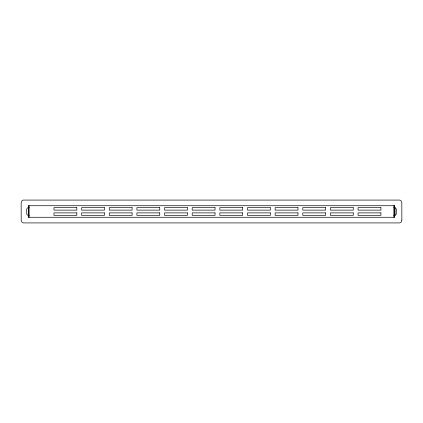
<?xml version="1.0" encoding="UTF-8"?>
<svg xmlns="http://www.w3.org/2000/svg" width="423" height="423" viewBox="0 0 423 423"><rect width="100%" height="100%" fill="white"/><g stroke="black" fill="none" stroke-linecap="round" stroke-linejoin="round"><path stroke-width="0.63" d="M393.734 215.307L395.399 215.233L396.219 214.345L396.409 209.597L395.732 207.947L393.734 207.693M29.266 207.693L27.268 207.942L26.591 209.597L26.802 214.324L27.606 215.212L29.266 215.307M395.05 207.693L395.05 215.307M394.236 205.731L394.236 217.269M393.95 205.731L393.95 217.269M29.05 205.731L29.05 217.269M28.764 205.731L28.764 217.269M401.85 220.066L401.242 222.07L399.809 222.921L23.191 222.921L21.985 222.265L21.187 220.431L21.15 202.934L21.79 200.978L23.191 200.079L399.809 200.079L401.03 200.708L401.824 202.569L401.85 220.066M394.426 205.731L28.574 205.731L28.574 217.269L394.426 217.269L394.426 205.731M76.817 207.635L53.975 207.635L53.975 210.12L76.817 210.12L76.817 207.635M104.46 207.635L81.618 207.635L81.618 210.12L104.46 210.12L104.46 207.635M132.108 207.635L109.266 207.635L109.266 210.12L132.108 210.12L132.108 207.635M159.751 207.635L136.909 207.635L136.909 210.12L159.751 210.12L159.751 207.635M187.394 207.635L164.552 207.635L164.552 210.12L187.394 210.12L187.394 207.635M215.043 207.635L192.201 207.635L192.201 210.12L215.043 210.12L215.043 207.635M242.686 207.635L219.844 207.635L219.844 210.12L242.686 210.12L242.686 207.635M270.334 207.635L247.492 207.635L247.492 210.12L270.334 210.12L270.334 207.635M297.977 207.635L275.135 207.635L275.135 210.12L297.977 210.12L297.977 207.635M325.62 207.635L302.778 207.635L302.778 210.12L325.62 210.12L325.62 207.635M353.268 207.635L330.426 207.635L330.426 210.12L353.268 210.12L353.268 207.635M380.912 207.635L358.07 207.635L358.07 210.12L380.912 210.12L380.912 207.635M76.817 212.88L53.975 212.88L53.975 215.365L76.817 215.365L76.817 212.88M104.46 212.88L81.618 212.88L81.618 215.365L104.46 215.365L104.46 212.88M132.108 212.88L109.266 212.88L109.266 215.365L132.108 215.365L132.108 212.88M159.751 212.88L136.909 212.88L136.909 215.365L159.751 215.365L159.751 212.88M187.394 212.88L164.552 212.88L164.552 215.365L187.394 215.365L187.394 212.88M215.043 212.88L192.201 212.88L192.201 215.365L215.043 215.365L215.043 212.88M242.686 212.88L219.844 212.88L219.844 215.365L242.686 215.365L242.686 212.88M270.334 212.88L247.492 212.88L247.492 215.365L270.334 215.365L270.334 212.88M297.977 212.88L275.135 212.88L275.135 215.365L297.977 215.365L297.977 212.88M325.62 212.88L302.778 212.88L302.778 215.365L325.62 215.365L325.62 212.88M353.268 212.88L330.426 212.88L330.426 215.365L353.268 215.365L353.268 212.88M380.912 212.88L358.07 212.88L358.07 215.365L380.912 215.365L380.912 212.88"/></g></svg>
